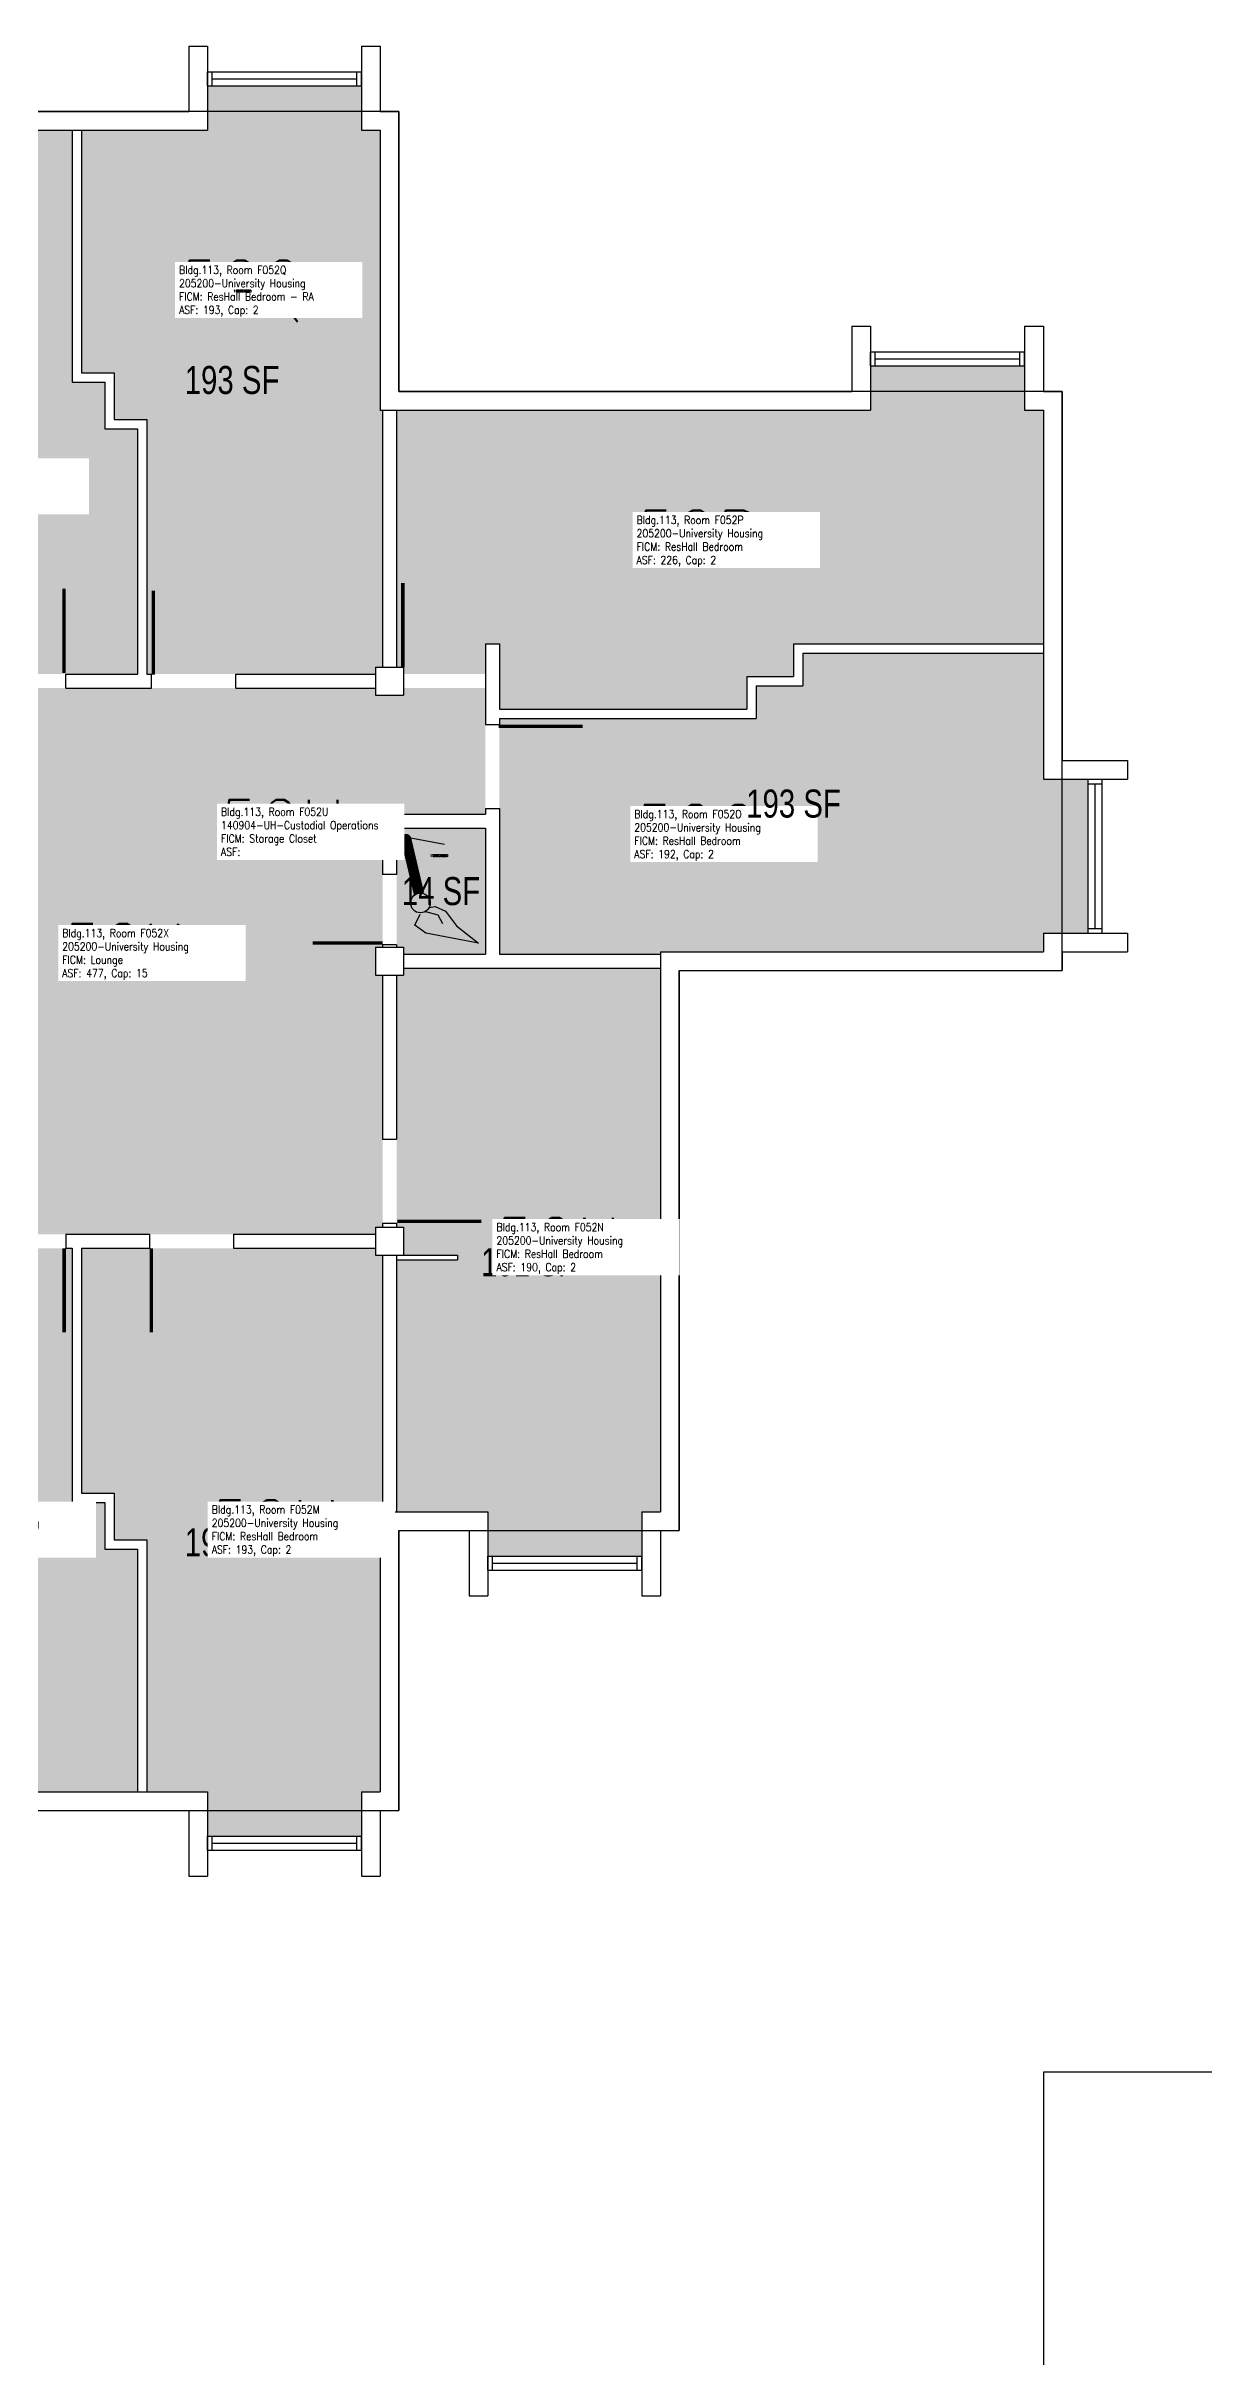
# Model space of a CAD drawing. Header units: inches. Extents: x -168 to 3268, y -1228 to 4808.
# Drawn here: x 1633 to 2129, y -238 to 752 of the extents above; entities that cross this region are included whole.
import ezdxf
from ezdxf.enums import TextEntityAlignment as Align

# ---------------------------------------------------------------- set-up
doc = ezdxf.new("R2010")
doc.units = ezdxf.units.IN
doc.header["$LTSCALE"] = 100
doc.header["$MEASUREMENT"] = 0
doc.layers.get('0').update_dxf_attribs({"linetype": 'CONTINUOUS'})
for name, color, linetype in [('A-DOOR', 2, 'CONTINUOUS'), ('A-FP', 16, 'CONTINUOUS'), ('A-GLAZ', 1, 'CONTINUOUS'), ('A-GLAZ-SILL', 2, 'CONTINUOUS'), ('A-IDEN-ICON', 4, 'CONTINUOUS'), ('A-IDEN-RNUM', 7, 'CONTINUOUS'), ('A-IDEN-SNUM', 4, 'CONTINUOUS'), ('A-IDEN-VNUM', 4, 'CONTINUOUS'), ('A-WALL', 5, 'CONTINUOUS'), ('AREA-TEXT', 3, 'CONTINUOUS'), ('Rooms-Category-Color', 7, 'CONTINUOUS'), ('Rooms-College-Color', 7, 'CONTINUOUS'), ('Rooms-Department-Color', 7, 'CONTINUOUS'), ('Rooms-Division-Color', 7, 'CONTINUOUS'), ('Rooms-Information', 7, 'CONTINUOUS')]:
    doc.layers.add(name, color=color, linetype=linetype)
doc.styles.add('AREA', font='arial.ttf', dxfattribs={"width": 0.75, "height": 12})
doc.styles.add('ROOMSNUMBER', font='TXT.SHX', dxfattribs={"height": 1})
doc.styles.add('ROOMVNUMBER', font='simplex.shx', dxfattribs={"width": 0.85})

# ---------------------------------------------------------------- blocks, each defined once
blk = doc.blocks.new('CPCUST')
for p, q in [((0.0297, -0.0341), (0.0376, -0.0302)), ((0.0376, -0.0302), (0.0533, -0.0324)), ((0.0533, -0.0324), (0.0745, -0.0479)), ((0.0171, -0.0639), (0.02, -0.0466)), ((0.0358, -0.0705), (0.0171, -0.0639)), ((0.0262, -0.0408), (0.0446, -0.0406)), ((0.1117, -0.0625), (0.0358, -0.0705)), ((0.0446, -0.0406), (0.0543, -0.0505)), ((0.0745, -0.0479), (0.1117, -0.0625))]:
    blk.add_line(p, q)
at = {"const_width": 0.015}
blk.add_lwpolyline([(-0.03, 0.05), (0.01, -0.0193)], dxfattribs=at)
at = {"const_width": 0.0075}
blk.add_lwpolyline([(-0.0332, 0.0481, 1), (-0.0268, 0.0519, 1)], format="xyb", close=True, dxfattribs=at)
blk.add_circle((0.0158, -0.0313), 0.0141)

msp = doc.modelspace()

# ---------------------------------------------------------------- hatches: boundary and pattern name
at = {"layer": 'Rooms-Category-Color', "true_color": 0x728ef3}
for points in [[(1644, 608), (1658, 608), (1658, 588), (1672, 588), (1672, 483), (1641.27, 483), (1672, 483), (1641.27, 483), (1605.27, 483), (1544, 483), (1544, 537), (1544, 543), (1544, 622), (1544, 628), (1544, 716), (1552, 716), (1552, 735), (1618, 735), (1618, 716), (1644, 716)], [(1768, 716), (1776, 716), (1776, 596), (1777, 596), (1777, 486), (1774, 486), (1774, 483), (1714.07, 483), (1676, 483), (1676, 592), (1662, 592), (1662, 612), (1648, 612), (1648, 716), (1702, 716), (1702, 735), (1768, 735)], [(1784, 596), (1783, 596), (1986, 596), (1986, 615), (2052, 615), (2052, 596), (2060, 596), (2060, 496), (1953, 496), (1953, 482), (1933, 482), (1933, 468), (1827, 468), (1827, 496), (1821, 496), (1821, 483), (1786, 483), (1786, 486), (1783, 486), (1783, 596)], [(2060, 364), (2016, 364), (1896, 364), (1896, 363), (1827, 363), (1827, 425.36), (1827, 461.36), (1827, 464), (1937, 464), (1937, 478), (1957, 478), (1957, 492), (2060, 492), (2060, 438), (2079, 438), (2079, 372), (2060, 372)], [(1364.64, 243), (1364.64, 287), (1422, 287), (1427, 287.01), (1458, 287.08), (1462.62, 287.09), (1543, 287.28), (1568.62, 287.35), (1568.62, 433.35), (1543, 433.35), (1390, 433.35), (1364.64, 433.35), (1364.64, 477), (1377, 477), (1436, 477), (1436, 476), (1496, 476), (1536, 476), (1544, 476), (1544, 477), (1605.27, 477), (1641.27, 477), (1678.07, 477), (1641.27, 477), (1678.07, 477), (1714.07, 477), (1774, 477), (1774, 474), (1786, 474), (1786, 477), (1821, 477), (1821, 461.36), (1821, 425.36), (1821, 423), (1777, 423), (1777, 397.04), (1777, 367.04), (1777, 366), (1774, 366), (1774, 354), (1777, 354), (1777, 283.74), (1777, 247.74), (1777, 246), (1776, 246), (1774, 246), (1774, 243), (1713.16, 243), (1677.16, 243), (1641.33, 243), (1546, 243), (1546, 246), (1534, 246), (1534, 243), (1473.26, 243), (1437.26, 243), (1400.82, 243), (1437.26, 243), (1400.82, 243)], [(1783, 417), (1821, 417), (1821, 363), (1786, 363), (1786, 366), (1783, 366), (1783, 367.04), (1783, 397.04)], [(1822, 124), (1822, 105), (1888, 105), (1888, 124), (1896, 124), (1896, 357), (1786, 357), (1786, 354), (1783, 354), (1783, 283.74), (1783, 247.74), (1783, 246), (1784, 246), (1786, 246), (1786, 234), (1809, 234), (1809, 232), (1783, 232), (1783, 124)], [(1552, 4), (1543, 4), (1543, 234), (1546, 234), (1546, 237), (1644, 237), (1644, 128), (1658, 128), (1658, 108), (1672, 108), (1672, 4), (1618, 4), (1618, -15), (1552, -15)], [(1648, 237), (1648, 132), (1662, 132), (1662, 112), (1676, 112), (1676, 4), (1702, 4), (1702, -15), (1768, -15), (1768, 4), (1776, 4), (1776, 124), (1777, 124), (1777, 234), (1774, 234), (1774, 237), (1713.16, 237), (1677.16, 237), (1648, 237), (1677.16, 237)]]:
    msp.add_hatch(color=171, dxfattribs=at).paths.add_polyline_path(points)
at = {"layer": 'Rooms-College-Color', "true_color": 0xadadad}
for points in [[(1644, 608), (1658, 608), (1658, 588), (1672, 588), (1672, 483), (1641.27, 483), (1672, 483), (1641.27, 483), (1605.27, 483), (1544, 483), (1544, 537), (1544, 543), (1544, 622), (1544, 628), (1544, 716), (1552, 716), (1552, 735), (1618, 735), (1618, 716), (1644, 716)], [(1768, 716), (1776, 716), (1776, 596), (1777, 596), (1777, 486), (1774, 486), (1774, 483), (1714.07, 483), (1676, 483), (1676, 592), (1662, 592), (1662, 612), (1648, 612), (1648, 716), (1702, 716), (1702, 735), (1768, 735)], [(1784, 596), (1783, 596), (1986, 596), (1986, 615), (2052, 615), (2052, 596), (2060, 596), (2060, 496), (1953, 496), (1953, 482), (1933, 482), (1933, 468), (1827, 468), (1827, 496), (1821, 496), (1821, 483), (1786, 483), (1786, 486), (1783, 486), (1783, 596)], [(2060, 364), (2016, 364), (1896, 364), (1896, 363), (1827, 363), (1827, 425.36), (1827, 461.36), (1827, 464), (1937, 464), (1937, 478), (1957, 478), (1957, 492), (2060, 492), (2060, 438), (2079, 438), (2079, 372), (2060, 372)], [(1364.64, 243), (1364.64, 287), (1422, 287), (1427, 287.01), (1458, 287.08), (1462.62, 287.09), (1543, 287.28), (1568.62, 287.35), (1568.62, 433.35), (1543, 433.35), (1390, 433.35), (1364.64, 433.35), (1364.64, 477), (1377, 477), (1436, 477), (1436, 476), (1496, 476), (1536, 476), (1544, 476), (1544, 477), (1605.27, 477), (1641.27, 477), (1678.07, 477), (1641.27, 477), (1678.07, 477), (1714.07, 477), (1774, 477), (1774, 474), (1786, 474), (1786, 477), (1821, 477), (1821, 461.36), (1821, 425.36), (1821, 423), (1777, 423), (1777, 397.04), (1777, 367.04), (1777, 366), (1774, 366), (1774, 354), (1777, 354), (1777, 283.74), (1777, 247.74), (1777, 246), (1776, 246), (1774, 246), (1774, 243), (1713.16, 243), (1677.16, 243), (1641.33, 243), (1546, 243), (1546, 246), (1534, 246), (1534, 243), (1473.26, 243), (1437.26, 243), (1400.82, 243), (1437.26, 243), (1400.82, 243)], [(1783, 417), (1821, 417), (1821, 363), (1786, 363), (1786, 366), (1783, 366), (1783, 367.04), (1783, 397.04)], [(1822, 124), (1822, 105), (1888, 105), (1888, 124), (1896, 124), (1896, 357), (1786, 357), (1786, 354), (1783, 354), (1783, 283.74), (1783, 247.74), (1783, 246), (1784, 246), (1786, 246), (1786, 234), (1809, 234), (1809, 232), (1783, 232), (1783, 124)], [(1552, 4), (1543, 4), (1543, 234), (1546, 234), (1546, 237), (1644, 237), (1644, 128), (1658, 128), (1658, 108), (1672, 108), (1672, 4), (1618, 4), (1618, -15), (1552, -15)], [(1648, 237), (1648, 132), (1662, 132), (1662, 112), (1676, 112), (1676, 4), (1702, 4), (1702, -15), (1768, -15), (1768, 4), (1776, 4), (1776, 124), (1777, 124), (1777, 234), (1774, 234), (1774, 237), (1713.16, 237), (1677.16, 237), (1648, 237), (1677.16, 237)]]:
    msp.add_hatch(color=253, dxfattribs=at).paths.add_polyline_path(points)
at = {"layer": 'Rooms-Department-Color', "true_color": 0x604aed}
for points in [[(1644, 608), (1658, 608), (1658, 588), (1672, 588), (1672, 483), (1641.27, 483), (1672, 483), (1641.27, 483), (1605.27, 483), (1544, 483), (1544, 537), (1544, 543), (1544, 622), (1544, 628), (1544, 716), (1552, 716), (1552, 735), (1618, 735), (1618, 716), (1644, 716)], [(1768, 716), (1776, 716), (1776, 596), (1777, 596), (1777, 486), (1774, 486), (1774, 483), (1714.07, 483), (1676, 483), (1676, 592), (1662, 592), (1662, 612), (1648, 612), (1648, 716), (1702, 716), (1702, 735), (1768, 735)], [(1784, 596), (1783, 596), (1986, 596), (1986, 615), (2052, 615), (2052, 596), (2060, 596), (2060, 496), (1953, 496), (1953, 482), (1933, 482), (1933, 468), (1827, 468), (1827, 496), (1821, 496), (1821, 483), (1786, 483), (1786, 486), (1783, 486), (1783, 596)], [(2060, 364), (2016, 364), (1896, 364), (1896, 363), (1827, 363), (1827, 425.36), (1827, 461.36), (1827, 464), (1937, 464), (1937, 478), (1957, 478), (1957, 492), (2060, 492), (2060, 438), (2079, 438), (2079, 372), (2060, 372)], [(1364.64, 243), (1364.64, 287), (1422, 287), (1427, 287.01), (1458, 287.08), (1462.62, 287.09), (1543, 287.28), (1568.62, 287.35), (1568.62, 433.35), (1543, 433.35), (1390, 433.35), (1364.64, 433.35), (1364.64, 477), (1377, 477), (1436, 477), (1436, 476), (1496, 476), (1536, 476), (1544, 476), (1544, 477), (1605.27, 477), (1641.27, 477), (1678.07, 477), (1641.27, 477), (1678.07, 477), (1714.07, 477), (1774, 477), (1774, 474), (1786, 474), (1786, 477), (1821, 477), (1821, 461.36), (1821, 425.36), (1821, 423), (1777, 423), (1777, 397.04), (1777, 367.04), (1777, 366), (1774, 366), (1774, 354), (1777, 354), (1777, 283.74), (1777, 247.74), (1777, 246), (1776, 246), (1774, 246), (1774, 243), (1713.16, 243), (1677.16, 243), (1641.33, 243), (1546, 243), (1546, 246), (1534, 246), (1534, 243), (1473.26, 243), (1437.26, 243), (1400.82, 243), (1437.26, 243), (1400.82, 243)], [(1783, 417), (1821, 417), (1821, 363), (1786, 363), (1786, 366), (1783, 366), (1783, 367.04), (1783, 397.04)], [(1822, 124), (1822, 105), (1888, 105), (1888, 124), (1896, 124), (1896, 357), (1786, 357), (1786, 354), (1783, 354), (1783, 283.74), (1783, 247.74), (1783, 246), (1784, 246), (1786, 246), (1786, 234), (1809, 234), (1809, 232), (1783, 232), (1783, 124)], [(1552, 4), (1543, 4), (1543, 234), (1546, 234), (1546, 237), (1644, 237), (1644, 128), (1658, 128), (1658, 108), (1672, 108), (1672, 4), (1618, 4), (1618, -15), (1552, -15)], [(1648, 237), (1648, 132), (1662, 132), (1662, 112), (1676, 112), (1676, 4), (1702, 4), (1702, -15), (1768, -15), (1768, 4), (1776, 4), (1776, 124), (1777, 124), (1777, 234), (1774, 234), (1774, 237), (1713.16, 237), (1677.16, 237), (1648, 237), (1677.16, 237)]]:
    msp.add_hatch(color=173, dxfattribs=at).paths.add_polyline_path(points)
at = {"layer": 'Rooms-Division-Color', "true_color": 0x604aed}
for points in [[(1644, 608), (1658, 608), (1658, 588), (1672, 588), (1672, 483), (1641.27, 483), (1672, 483), (1641.27, 483), (1605.27, 483), (1544, 483), (1544, 537), (1544, 543), (1544, 622), (1544, 628), (1544, 716), (1552, 716), (1552, 735), (1618, 735), (1618, 716), (1644, 716)], [(1768, 716), (1776, 716), (1776, 596), (1777, 596), (1777, 486), (1774, 486), (1774, 483), (1714.07, 483), (1676, 483), (1676, 592), (1662, 592), (1662, 612), (1648, 612), (1648, 716), (1702, 716), (1702, 735), (1768, 735)], [(1784, 596), (1783, 596), (1986, 596), (1986, 615), (2052, 615), (2052, 596), (2060, 596), (2060, 496), (1953, 496), (1953, 482), (1933, 482), (1933, 468), (1827, 468), (1827, 496), (1821, 496), (1821, 483), (1786, 483), (1786, 486), (1783, 486), (1783, 596)], [(2060, 364), (2016, 364), (1896, 364), (1896, 363), (1827, 363), (1827, 425.36), (1827, 461.36), (1827, 464), (1937, 464), (1937, 478), (1957, 478), (1957, 492), (2060, 492), (2060, 438), (2079, 438), (2079, 372), (2060, 372)], [(1364.64, 243), (1364.64, 287), (1422, 287), (1427, 287.01), (1458, 287.08), (1462.62, 287.09), (1543, 287.28), (1568.62, 287.35), (1568.62, 433.35), (1543, 433.35), (1390, 433.35), (1364.64, 433.35), (1364.64, 477), (1377, 477), (1436, 477), (1436, 476), (1496, 476), (1536, 476), (1544, 476), (1544, 477), (1605.27, 477), (1641.27, 477), (1678.07, 477), (1641.27, 477), (1678.07, 477), (1714.07, 477), (1774, 477), (1774, 474), (1786, 474), (1786, 477), (1821, 477), (1821, 461.36), (1821, 425.36), (1821, 423), (1777, 423), (1777, 397.04), (1777, 367.04), (1777, 366), (1774, 366), (1774, 354), (1777, 354), (1777, 283.74), (1777, 247.74), (1777, 246), (1776, 246), (1774, 246), (1774, 243), (1713.16, 243), (1677.16, 243), (1641.33, 243), (1546, 243), (1546, 246), (1534, 246), (1534, 243), (1473.26, 243), (1437.26, 243), (1400.82, 243), (1437.26, 243), (1400.82, 243)], [(1783, 417), (1821, 417), (1821, 363), (1786, 363), (1786, 366), (1783, 366), (1783, 367.04), (1783, 397.04)], [(1822, 124), (1822, 105), (1888, 105), (1888, 124), (1896, 124), (1896, 357), (1786, 357), (1786, 354), (1783, 354), (1783, 283.74), (1783, 247.74), (1783, 246), (1784, 246), (1786, 246), (1786, 234), (1809, 234), (1809, 232), (1783, 232), (1783, 124)], [(1552, 4), (1543, 4), (1543, 234), (1546, 234), (1546, 237), (1644, 237), (1644, 128), (1658, 128), (1658, 108), (1672, 108), (1672, 4), (1618, 4), (1618, -15), (1552, -15)], [(1648, 237), (1648, 132), (1662, 132), (1662, 112), (1676, 112), (1676, 4), (1702, 4), (1702, -15), (1768, -15), (1768, 4), (1776, 4), (1776, 124), (1777, 124), (1777, 234), (1774, 234), (1774, 237), (1713.16, 237), (1677.16, 237), (1648, 237), (1677.16, 237)]]:
    msp.add_hatch(color=173, dxfattribs=at).paths.add_polyline_path(points)

# ---------------------------------------------------------------- linework, layer by layer
at = {"layer": 'A-DOOR'}
for points in [[(1640.52, 483.51, 1.5, 1.5, 0), (1640.52, 519.51, 0, 0, 0), (1639.77, 519.51, 0, 0, 0.414214), (1605.27, 482.01, 0, 0, 0.414214)], [(1678.82, 482.76, 1.5, 1.5, 0), (1678.82, 518.76, 0, 0, 0), (1679.57, 518.76, 0, 0, -0.414214), (1714.07, 481.26, 0, 0, -0.414214)], [(1785.65, 486, 1.5, 1.5, 0), (1785.65, 522, 0, 0, 0), (1786.4, 522, 0, 0, -0.414214), (1820.9, 484.5, 0, 0, -0.414214)], [(1826.66, 460.61, 1.5, 1.5, 0), (1862.66, 460.61, 0, 0, 0), (1862.66, 459.86, 0, 0, -0.414214), (1825.16, 425.36, 0, 0, -0.414214)], [(1777.05, 367.79, 1.5, 1.5, 0), (1747.05, 367.79, 0, 0, 0), (1747.05, 367.04, 0, 0, -0.414214), (1777.05, 397.04, 0, 0, -0.414214)], [(1783.33, 248.49, 1.5, 1.5, 0), (1819.33, 248.49, 0, 0, 0), (1819.33, 249.24, 0, 0, 0.414214), (1781.83, 283.74, 0, 0, 0.414214)], [(1640.58, 236.97, 1.5, 1.5, 0), (1640.58, 200.97, 0, 0, 0), (1639.83, 200.97, 0, 0, -0.414214), (1605.33, 238.47, 0, 0, -0.414214)], [(1677.91, 236.97, 1.5, 1.5, 0), (1677.91, 200.97, 0, 0, 0), (1678.66, 200.97, 0, 0, 0.414214), (1713.16, 238.47, 0, 0, 0.414214)]]:
    msp.add_lwpolyline(points, format="xyseb", dxfattribs=at)
at = {"layer": 'A-FP'}
for points in [[(1784, -4), (1784, 116), (1904, 116), (1904, 356), (2068, 356), (2068, 604), (1784, 604), (1784, 724), (1536, 724), (1536, 684), (1444, 684), (1444, 724), (956, 724), (956, 604), (836, 604), (836, 364), (672, 364), (672, 116), (956, 116), (956, -4), (1204, -4), (1204, 36), (1296, 36), (1296, -4)], [(2788, -116), (2668, -116), (2668, 4), (2428, 4), (2428, 168), (2180, 168), (2180, -116), (2060, -116), (2060, -364), (2100, -364), (2100, -456), (2060, -456), (2060, -944), (2180, -944), (2180, -1064), (2420, -1064), (2420, -1228), (2668, -1228), (2668, -944), (2788, -944), (2788, -696), (2748, -696), (2748, -604), (2788, -604)]]:
    msp.add_lwpolyline(points, close=True, dxfattribs=at)
at = {"layer": 'A-GLAZ'}
for p, q in [((1704, 738), (1766, 738)), ((1988, 618), (2050, 618)), ((2082, 436), (2082, 374)), ((1824, 102), (1886, 102)), ((1704, -18), (1766, -18))]:
    msp.add_line(p, q, dxfattribs=at)
at = {"layer": 'A-GLAZ-SILL'}
for p, q in [((1704, 741), (1766, 741)), ((1704, 735), (1766, 735)), ((1988, 621), (2050, 621)), ((1988, 615), (2050, 615)), ((2079, 436), (2079, 374)), ((2085, 436), (2085, 374)), ((1824, 105), (1886, 105)), ((1824, 99), (1886, 99)), ((1704, -15), (1766, -15)), ((1704, -21), (1766, -21))]:
    msp.add_line(p, q, dxfattribs=at)
at = {"layer": 'A-IDEN-VNUM'}
msp.add_lwpolyline([(1765.4, 417.22), (1803.46, 410.06)], dxfattribs=at)
at = {"layer": 'A-WALL'}
for p, q in [((1694, 752), (1694, 724)), ((1694, 752), (1702, 752)), ((1702, 752), (1702, 716)), ((1768, 752), (1768, 716)), ((1768, 752), (1776, 752)), ((1776, 752), (1776, 724)), ((1702, 741), (1704, 741)), ((1702, 735), (1702, 741)), ((1702, 735), (1704, 735)), ((1704, 735), (1704, 741)), ((1766, 741), (1768, 741)), ((1766, 735), (1766, 741)), ((1766, 735), (1768, 735)), ((1768, 735), (1768, 741)), ((1626, 724), (1694, 724)), ((1776, 724), (1784, 724)), ((1784, 724), (1784, 604)), ((1618, 716), (1702, 716)), ((1644, 716), (1644, 608)), ((1648, 716), (1648, 612)), ((1768, 716), (1776, 716)), ((1776, 716), (1776, 596)), ((1978, 632), (1978, 604)), ((1978, 632), (1986, 632)), ((1986, 632), (1986, 596)), ((2052, 632), (2060, 632)), ((2052, 632), (2052, 596)), ((2060, 632), (2060, 604)), ((1986, 615), (1986, 621)), ((1986, 621), (1988, 621)), ((1986, 615), (1988, 615)), ((1988, 615), (1988, 621)), ((2050, 615), (2050, 621)), ((2050, 621), (2052, 621)), ((2050, 615), (2052, 615)), ((2052, 615), (2052, 621)), ((1644, 608), (1658, 608)), ((1648, 612), (1662, 612)), ((1658, 608), (1658, 588)), ((1662, 612), (1662, 592)), ((1776, 604), (1776, 595.98)), ((1784, 604), (1978, 604)), ((2060, 604), (2068, 604)), ((2068, 604), (2068, 446)), ((1776, 596), (1986, 596)), ((1777, 596), (1777, 486)), ((1783, 596), (1783, 486)), ((2052, 596), (2060, 596)), ((2060, 596), (2060, 438)), ((1658, 588), (1672, 588)), ((1662, 592), (1676, 592)), ((1672, 588), (1672, 483)), ((1676, 592), (1676, 483)), ((1821, 496), (1821, 461.36)), ((1821, 496), (1827, 496)), ((1827, 496), (1827, 468)), ((1953, 496), (2060, 496)), ((1953, 496), (1953, 482)), ((1774, 486), (1774, 474)), ((1774, 486), (1786, 486)), ((1786, 486), (1786, 474)), ((1957, 492), (2060, 492)), ((1957, 492), (1957, 478)), ((1641.27, 477), (1641.27, 483)), ((1641.27, 483), (1672, 483)), ((1641.27, 477), (1678.07, 477)), ((1676, 483), (1678.07, 483)), ((1678.07, 477), (1678.07, 483)), ((1714.07, 483), (1774, 483)), ((1714.07, 477), (1714.07, 483)), ((1714.07, 477), (1774, 477)), ((1933, 482), (1953, 482)), ((1933, 482), (1933, 468)), ((1937, 478), (1937, 464)), ((1937, 478), (1957, 478)), ((1774, 474), (1786, 474)), ((1827, 468), (1933, 468)), ((1821, 461.36), (1827, 461.36)), ((1827, 464), (1937, 464)), ((1827, 464), (1827, 461.36)), ((2068, 446), (2096, 446)), ((2096, 446), (2096, 438)), ((2060, 438), (2096, 438)), ((2079, 438), (2085, 438)), ((2079, 438), (2079, 436)), ((2079, 436), (2085, 436)), ((2085, 438), (2085, 436)), ((1777, 423), (1777, 397.04)), ((1777, 423), (1821, 423)), ((1783, 417), (1783, 397.04)), ((1783, 417), (1821, 417)), ((1821, 425.36), (1827, 425.36)), ((1821, 425.36), (1821, 423)), ((1821, 417), (1821, 363)), ((1827, 425.36), (1827, 363)), ((1783, 397.04), (1777, 397.04)), ((1777, 367.04), (1777, 366)), ((1783, 367.04), (1777, 367.04)), ((1783, 367.04), (1783, 366)), ((2060, 372), (2060, 364)), ((2060, 372), (2096, 372)), ((2079, 374), (2085, 374)), ((2079, 374), (2079, 372)), ((2079, 372), (2085, 372)), ((2085, 374), (2085, 372)), ((2096, 372), (2096, 364)), ((1774, 366), (1786, 366)), ((1774, 366), (1774, 354)), ((1786, 366), (1786, 354)), ((1786, 363), (1821, 363)), ((1786, 357), (1896, 357)), ((1827, 363), (1896, 363)), ((1896, 364), (1896, 124)), ((1896, 364), (2060, 364)), ((2068, 364), (2096, 364)), ((2068, 364), (2068, 356)), ((1774, 354), (1786, 354)), ((1777, 354), (1777, 283.74)), ((1783, 354), (1783, 283.74)), ((1904, 356), (1904, 116)), ((1904, 356), (2068, 356)), ((1777, 283.74), (1783, 283.74)), ((1777, 247.74), (1783, 247.74)), ((1777, 247.74), (1777, 246.03)), ((1783, 247.74), (1783, 246.03)), ((1641.33, 243), (1677.16, 243)), ((1641.33, 243), (1641.33, 237)), ((1677.16, 243), (1677.16, 237)), ((1713.16, 243), (1774, 243)), ((1713.16, 243), (1713.16, 237)), ((1774, 246.03), (1786, 246.03)), ((1774, 246.03), (1774, 234)), ((1786, 246.03), (1786, 234)), ((1641.33, 237), (1644, 237)), ((1644, 237), (1644, 128)), ((1648, 237), (1677.16, 237)), ((1648, 237), (1648, 132)), ((1713.16, 237), (1774, 237)), ((1774, 234), (1786, 234)), ((1777, 234), (1777, 124)), ((1783, 234), (1783, 124)), ((1783, 234), (1809, 234)), ((1783, 232), (1809, 232)), ((1809, 234), (1809, 232)), ((1648, 132), (1662, 132)), ((1662, 132), (1662, 112)), ((1644, 128), (1658, 128)), ((1658, 128), (1658, 108)), ((1776, 124), (1776, 4)), ((1776, 124), (1822, 124)), ((1822, 124), (1822, 88)), ((1888, 124), (1888, 88)), ((1888, 124), (1896, 124)), ((1662, 112), (1676, 112)), ((1676, 112), (1676, 4)), ((1784, 116), (1784, -4)), ((1784, 116), (1814, 116)), ((1814, 116), (1814, 88)), ((1896, 116), (1896, 88)), ((1896, 116), (1904, 116)), ((1658, 108), (1672, 108)), ((1672, 108), (1672, 4)), ((1822, 105), (1824, 105)), ((1822, 99), (1822, 105)), ((1822, 99), (1824, 99)), ((1824, 99), (1824, 105)), ((1886, 105), (1888, 105)), ((1886, 99), (1886, 105)), ((1886, 99), (1888, 99)), ((1888, 99), (1888, 105)), ((1814, 88), (1822, 88)), ((1888, 88), (1896, 88)), ((1618, 4), (1702, 4)), ((1702, 4), (1702, -32)), ((1768, 4), (1768, -32)), ((1768, 4), (1776, 4)), ((1626, -4), (1694, -4)), ((1694, -4), (1694, -32)), ((1776, -4), (1776, -32)), ((1776, -4), (1784, -4)), ((1702, -21), (1702, -15)), ((1702, -15), (1704, -15)), ((1704, -21), (1704, -15)), ((1766, -21), (1766, -15)), ((1766, -15), (1768, -15)), ((1768, -21), (1768, -15)), ((1702, -21), (1704, -21)), ((1766, -21), (1768, -21)), ((1694, -32), (1702, -32)), ((1768, -32), (1776, -32))]:
    msp.add_line(p, q, dxfattribs=at)

# ---------------------------------------------------------------- block references
at = {"layer": 'A-IDEN-ICON', "xscale": 299.99999999765, "yscale": 299.99999999765, "zscale": 299.99999999765, "rotation": 343.2592562290818}
msp.add_blockref('CPCUST', (1791.36, 395.28), dxfattribs=at)

# ---------------------------------------------------------------- texts
at = {"layer": 'A-IDEN-RNUM', "style": 'ROOMSNUMBER', "width": 0.85}
for s, p in [('0052-Q0', (1717, 647)), ('0052-P0', (1912, 541)), ('0052-O0', (1912, 415)), ('0052-U0', (1801.2, 405.24)), ('0052-X0', (1666, 364)), ('0052-N0', (1852, 238)), ('0052-M0', (1731, 117))]:
    msp.add_text(s, height=1, dxfattribs=at).set_placement(p, align=Align.MIDDLE)
at = {"layer": 'A-IDEN-SNUM', "style": 'ROOMSNUMBER', "width": 0.85}
for s, p in [('1130F052Q0', (1717, 647)), ('1130F052P0', (1912, 541)), ('1130F052O0', (1912, 415)), ('1130F052U0', (1801.2, 405.24)), ('1130F052X0', (1666, 364)), ('1130F052N0', (1852, 238)), ('1130F052M0', (1731, 117))]:
    msp.add_text(s, height=1, dxfattribs=at).set_placement(p, align=Align.MIDDLE)
at = {"layer": 'A-IDEN-VNUM', "style": 'ROOMVNUMBER', "width": 0.85}
for s, p in [('52Q', (1717, 647)), ('52P', (1912, 541)), ('52U', (1734.01, 417.1)), ('52O', (1912, 415)), ('52X', (1666, 364)), ('52N', (1852, 238)), ('52M', (1731, 117))]:
    msp.add_text(s, height=24, dxfattribs=at).set_placement(p, align=Align.MIDDLE)
at = {"layer": 'AREA-TEXT', "style": 'AREA', "width": 0.75}
for s, p in [('193 SF', (1712.5, 609)), ('227 SF', (1921.5, 541.5)), ('193 SF', (1953, 427.5)), ('14 SF', (1802, 390)), ('191 SF', (1839.5, 231)), ('194 SF', (1712.5, 111))]:
    msp.add_text(s, height=12, dxfattribs=at).set_placement(p, align=Align.MIDDLE_CENTER)

# ---------------------------------------------------------------- next in the draw order: texts
at = {"layer": 'Rooms-Information', "char_height": 3.4286, "width": 76.8, "attachment_point": 7, "style": 'ROOMVNUMBER', "bg_fill": 3, "box_fill_scale": 1.5, "bg_fill_color": 256, "bg_fill_true_color": 13158600, "bg_fill_transparency": 0}
for s, insert in [('Bldg.113, Room F052Q^M^J205200-University Housing^M^JFICM: ResHall Bedroom - RA^M^JASF: 193, Cap: 2', (1689.8, 636.14)), ('Bldg.113, Room F052R^M^J205200-University Housing^M^JFICM: ResHall Bedroom^M^JASF: 192, Cap: 2', (1572.77, 552)), ('Bldg.113, Room F052P^M^J205200-University Housing^M^JFICM: ResHall Bedroom^M^JASF: 226, Cap: 2', (1885.77, 529)), ('Bldg.113, Room F052U^M^J140904-UH-Custodial Operations^M^JFICM: Storage Closet^M^JASF: ', (1707.78, 405.1)), ('Bldg.113, Room F052O^M^J205200-University Housing^M^JFICM: ResHall Bedroom^M^JASF: 192, Cap: 2', (1884.8, 403)), ('Bldg.113, Room F052X^M^J205200-University Housing^M^JFICM: Lounge^M^JASF: 477, Cap: 15', (1639.77, 352)), ('Bldg.113, Room F052N^M^J205200-University Housing^M^JFICM: ResHall Bedroom^M^JASF: 190, Cap: 2', (1825.77, 226)), ('Bldg.113, Room F052L^M^J205200-University Housing^M^JFICM: ResHall Bedroom^M^JASF: 194, Cap: 2', (1575.74, 105)), ('Bldg.113, Room F052M^M^J205200-University Housing^M^JFICM: ResHall Bedroom^M^JASF: 193, Cap: 2', (1703.8, 105))]:
    msp.add_mtext(s, dxfattribs=dict(at, insert=insert))

doc.saveas('drawing.dxf')
